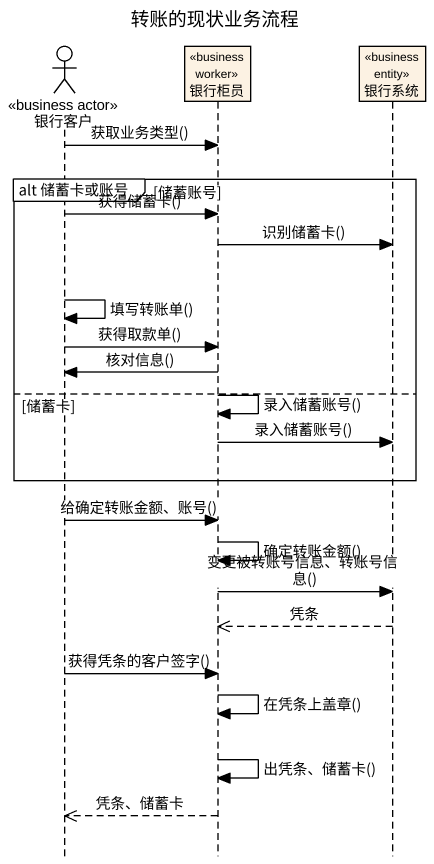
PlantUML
@startuml
title 转账的现状业务流程
hide footbox
actor 银行客户 <<business actor>>
participant 银行柜员 <<business worker>>
participant 银行系统 <<business entity>>

银行客户 -> 银行柜员 : 获取业务类型()
group alt 储蓄卡或账号 [储蓄账号]
  银行客户 -> 银行柜员 : 获得储蓄卡()
  银行柜员 -> 银行系统 : 识别储蓄卡()
  银行客户 -> 银行客户 : 填写转账单()
  银行客户 -> 银行柜员 : 获得取款单()
  银行柜员 -> 银行客户 : 核对信息()
else 储蓄卡
  银行柜员 -> 银行柜员 : 录入储蓄账号()
  银行柜员 -> 银行系统 : 录入储蓄账号()
end
银行客户 -> 银行柜员 : 给确定转账金额、账号()
银行柜员 -> 银行柜员 : 确定转账金额()
银行柜员 -> 银行系统 : 变更被转账号信息、转账号信息()
银行系统 -->> 银行柜员 : 凭条
银行客户 -> 银行柜员 : 获得凭条的客户签字()
银行柜员 -> 银行柜员 : 在凭条上盖章()
银行柜员 -> 银行柜员 : 出凭条、储蓄卡()
银行柜员 -->> 银行客户 : 凭条、储蓄卡
@enduml
